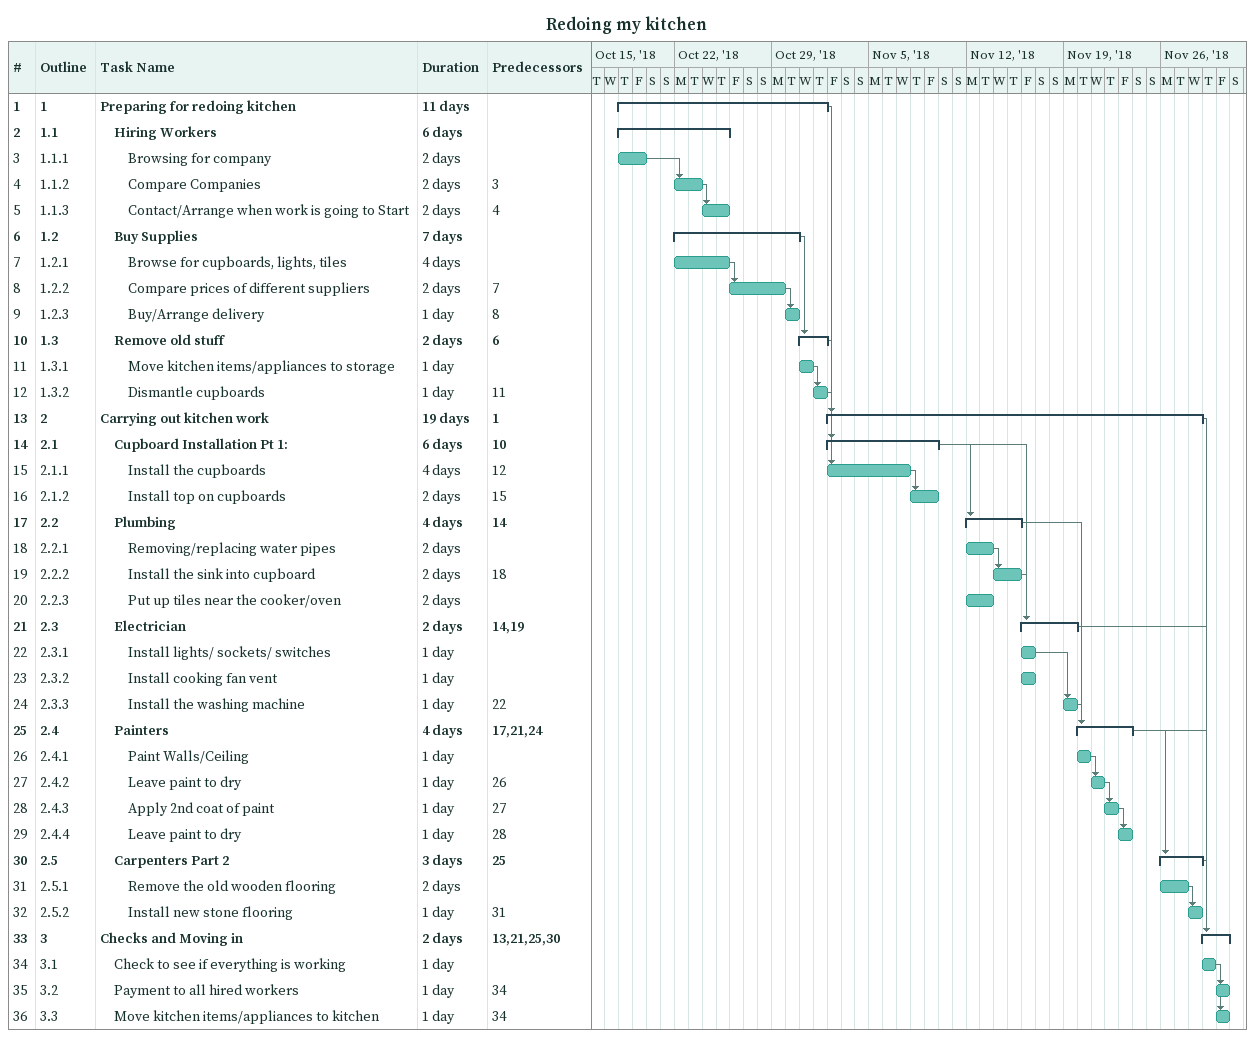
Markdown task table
Redoing my kitchen

| ID | WBS | Task | Duration | Start | Finish | Predecessors |
|---|---|---|---|---|---|---|
| 1 | 1 | **Preparing for redoing kitchen** | 11d | 2018-10-18 | 2018-11-01 |  |
| 2 | 1.1 | **Hiring Workers** | 6d | 2018-10-18 | 2018-10-25 |  |
| 3 | 1.1.1 | Browsing for company | 2d | 2018-10-18 | 2018-10-19 |  |
| 4 | 1.1.2 | Compare Companies | 2d | 2018-10-22 | 2018-10-23 | 3 |
| 5 | 1.1.3 | Contact/Arrange when work is going to Start | 2d | 2018-10-24 | 2018-10-25 | 4 |
| 6 | 1.2 | **Buy Supplies** | 7d | 2018-10-22 | 2018-10-30 |  |
| 7 | 1.2.1 | Browse for cupboards, lights, tiles | 4d | 2018-10-22 | 2018-10-25 |  |
| 8 | 1.2.2 | Compare prices of different suppliers | 2d | 2018-10-26 | 2018-10-29 | 7 |
| 9 | 1.2.3 | Buy/Arrange delivery | 1d | 2018-10-30 | 2018-10-30 | 8 |
| 10 | 1.3 | **Remove old stuff** | 2d | 2018-10-31 | 2018-11-01 | 6 |
| 11 | 1.3.1 | Move kitchen items/appliances to storage | 1d | 2018-10-31 | 2018-10-31 |  |
| 12 | 1.3.2 | Dismantle cupboards | 1d | 2018-11-01 | 2018-11-01 | 11 |
| 13 | 2 | **Carrying out kitchen work** | 19d | 2018-11-02 | 2018-11-28 | 1 |
| 14 | 2.1 | **Cupboard Installation Pt 1:** | 6d | 2018-11-02 | 2018-11-09 | 10 |
| 15 | 2.1.1 | Install the cupboards | 4d | 2018-11-02 | 2018-11-07 | 12 |
| 16 | 2.1.2 | Install top on cupboards | 2d | 2018-11-08 | 2018-11-09 | 15 |
| 17 | 2.2 | **Plumbing** | 4d | 2018-11-12 | 2018-11-15 | 14 |
| 18 | 2.2.1 | Removing/replacing water pipes | 2d | 2018-11-12 | 2018-11-13 |  |
| 19 | 2.2.2 | Install the sink into cupboard | 2d | 2018-11-14 | 2018-11-15 | 18 |
| 20 | 2.2.3 | Put up tiles near the cooker/oven | 2d | 2018-11-12 | 2018-11-13 |  |
| 21 | 2.3 | **Electrician** | 2d | 2018-11-16 | 2018-11-19 | 14, 19 |
| 22 | 2.3.1 | Install lights/ sockets/ switches | 1d | 2018-11-16 | 2018-11-16 |  |
| 23 | 2.3.2 | Install cooking fan vent | 1d | 2018-11-16 | 2018-11-16 |  |
| 24 | 2.3.3 | Install the washing machine | 1d | 2018-11-19 | 2018-11-19 | 22 |
| 25 | 2.4 | **Painters** | 4d | 2018-11-20 | 2018-11-23 | 17, 21, 24 |
| 26 | 2.4.1 | Paint Walls/Ceiling | 1d | 2018-11-20 | 2018-11-20 |  |
| 27 | 2.4.2 | Leave paint to dry | 1d | 2018-11-21 | 2018-11-21 | 26 |
| 28 | 2.4.3 | Apply 2nd coat of paint | 1d | 2018-11-22 | 2018-11-22 | 27 |
| 29 | 2.4.4 | Leave paint to dry | 1d | 2018-11-23 | 2018-11-23 | 28 |
| 30 | 2.5 | **Carpenters Part 2** | 3d | 2018-11-26 | 2018-11-28 | 25 |
| 31 | 2.5.1 | Remove the old wooden flooring | 2d | 2018-11-26 | 2018-11-27 |  |
| 32 | 2.5.2 | Install new stone flooring | 1d | 2018-11-28 | 2018-11-28 | 31 |
| 33 | 3 | **Checks and Moving in** | 2d | 2018-11-29 | 2018-11-30 | 13, 21, 25, 30 |
| 34 | 3.1 | Check to see if everything is working | 1d | 2018-11-29 | 2018-11-29 |  |
| 35 | 3.2 | Payment to all hired workers | 1d | 2018-11-30 | 2018-11-30 | 34 |
| 36 | 3.3 | Move kitchen items/appliances to kitchen | 1d | 2018-11-30 | 2018-11-30 | 34 |
